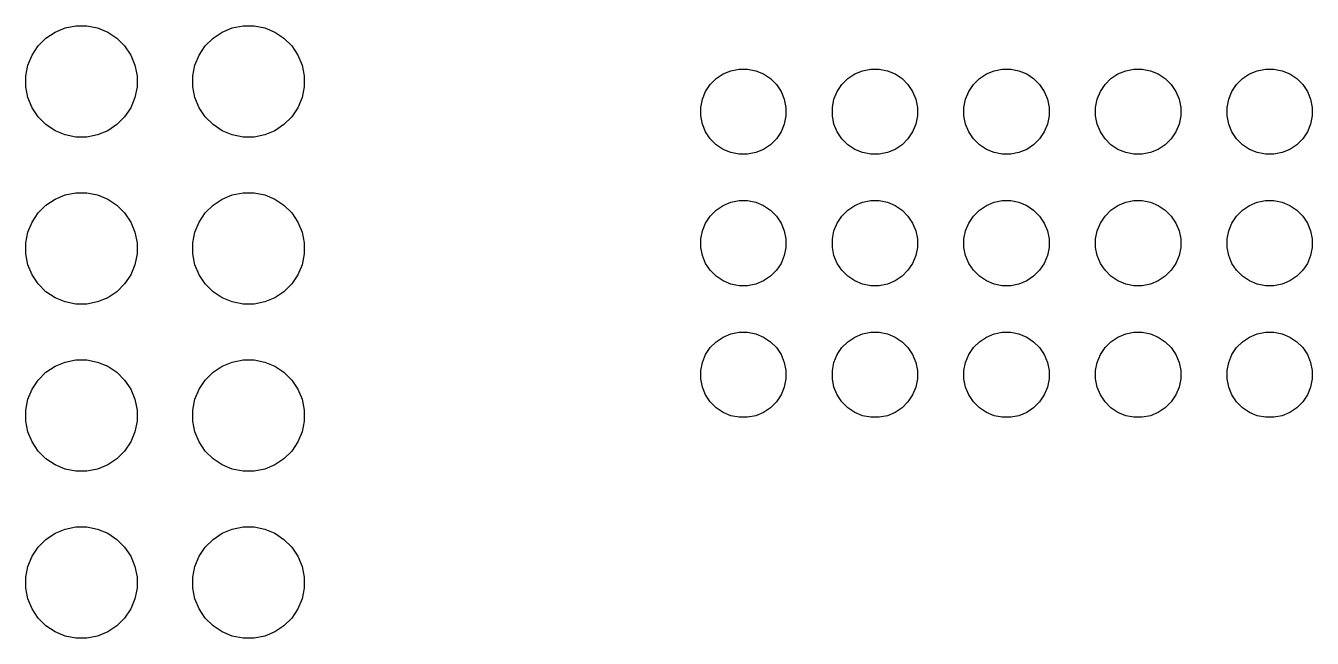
# Model space of a CAD drawing. Extents: x -0.94 to -0.14, y 0.03 to 3.35.
# Drawn here: x -0.914 to -0.144, y 1.357 to 1.724 of the extents above; entities that cross this region are included whole.
import ezdxf

# ---------------------------------------------------------------- set-up
doc = ezdxf.new("R2010")
doc.units = 0
doc.header["$MEASUREMENT"] = 0
doc.layers.add('BLACK', color=7, linetype='CONTINUOUS')

msp = doc.modelspace()

# ---------------------------------------------------------------- linework, layer by layer
at = {"layer": 'BLACK', "linetype": 'CONTINUOUS'}
for p, q in [((-0.90154, 1.71662), (-0.89609, 1.72026)), ((-0.89609, 1.72026), (-0.89003, 1.72277)), ((-0.89003, 1.72277), (-0.8836, 1.72405)), ((-0.8836, 1.72405), (-0.87703, 1.72405)), ((-0.87703, 1.72405), (-0.8706, 1.72277)), ((-0.8706, 1.72277), (-0.86454, 1.72026)), ((-0.86454, 1.72026), (-0.85909, 1.71662)), ((-0.80154, 1.71662), (-0.79609, 1.72026)), ((-0.79609, 1.72026), (-0.79003, 1.72277)), ((-0.79003, 1.72277), (-0.7836, 1.72405)), ((-0.7836, 1.72405), (-0.77703, 1.72405)), ((-0.77703, 1.72405), (-0.7706, 1.72277)), ((-0.7706, 1.72277), (-0.76454, 1.72026)), ((-0.76454, 1.72026), (-0.75909, 1.71662)), ((-0.90983, 1.70652), (-0.90618, 1.71198)), ((-0.90618, 1.71198), (-0.90154, 1.71662)), ((-0.85909, 1.71662), (-0.85445, 1.71198)), ((-0.85445, 1.71198), (-0.8508, 1.70652)), ((-0.80983, 1.70652), (-0.80618, 1.71198)), ((-0.80618, 1.71198), (-0.80154, 1.71662)), ((-0.75909, 1.71662), (-0.75445, 1.71198)), ((-0.75445, 1.71198), (-0.7508, 1.70652)), ((-0.91234, 1.70046), (-0.90983, 1.70652)), ((-0.8508, 1.70652), (-0.84829, 1.70046)), ((-0.81234, 1.70046), (-0.80983, 1.70652)), ((-0.7508, 1.70652), (-0.74829, 1.70046)), ((-0.91362, 1.69403), (-0.91234, 1.70046)), ((-0.91362, 1.68747), (-0.91362, 1.69403)), ((-0.84829, 1.70046), (-0.84701, 1.69403)), ((-0.84701, 1.69403), (-0.84701, 1.68747)), ((-0.81362, 1.69403), (-0.81234, 1.70046)), ((-0.81362, 1.68747), (-0.81362, 1.69403)), ((-0.74829, 1.70046), (-0.74701, 1.69403)), ((-0.74701, 1.69403), (-0.74701, 1.68747)), ((-0.50049, 1.69242), (-0.49632, 1.69521)), ((-0.49632, 1.69521), (-0.49168, 1.69713)), ((-0.49168, 1.69713), (-0.48676, 1.69811)), ((-0.48676, 1.69811), (-0.48174, 1.69811)), ((-0.48174, 1.69811), (-0.47682, 1.69713)), ((-0.47682, 1.69713), (-0.47219, 1.69521)), ((-0.47219, 1.69521), (-0.46802, 1.69242)), ((-0.42175, 1.69242), (-0.41758, 1.69521)), ((-0.41758, 1.69521), (-0.41294, 1.69713)), ((-0.41294, 1.69713), (-0.40802, 1.69811)), ((-0.40802, 1.69811), (-0.403, 1.69811)), ((-0.403, 1.69811), (-0.39808, 1.69713)), ((-0.39808, 1.69713), (-0.39345, 1.69521)), ((-0.39345, 1.69521), (-0.38928, 1.69242)), ((-0.34301, 1.69242), (-0.33883, 1.69521)), ((-0.33883, 1.69521), (-0.3342, 1.69713)), ((-0.3342, 1.69713), (-0.32928, 1.69811)), ((-0.32928, 1.69811), (-0.32426, 1.69811)), ((-0.32426, 1.69811), (-0.31934, 1.69713)), ((-0.31934, 1.69713), (-0.31471, 1.69521)), ((-0.31471, 1.69521), (-0.31054, 1.69242)), ((-0.26427, 1.69242), (-0.26009, 1.69521)), ((-0.26009, 1.69521), (-0.25546, 1.69713)), ((-0.25546, 1.69713), (-0.25054, 1.69811)), ((-0.25054, 1.69811), (-0.24552, 1.69811)), ((-0.24552, 1.69811), (-0.2406, 1.69713)), ((-0.2406, 1.69713), (-0.23597, 1.69521)), ((-0.23597, 1.69521), (-0.2318, 1.69242)), ((-0.18553, 1.69242), (-0.18135, 1.69521)), ((-0.18135, 1.69521), (-0.17672, 1.69713)), ((-0.17672, 1.69713), (-0.1718, 1.69811)), ((-0.1718, 1.69811), (-0.16678, 1.69811)), ((-0.16678, 1.69811), (-0.16186, 1.69713)), ((-0.16186, 1.69713), (-0.15723, 1.69521)), ((-0.15723, 1.69521), (-0.15306, 1.69242)), ((-0.91234, 1.68103), (-0.91362, 1.68747)), ((-0.84701, 1.68747), (-0.84829, 1.68103)), ((-0.81234, 1.68103), (-0.81362, 1.68747)), ((-0.74701, 1.68747), (-0.74829, 1.68103)), ((-0.50682, 1.6847), (-0.50403, 1.68887)), ((-0.50403, 1.68887), (-0.50049, 1.69242)), ((-0.46802, 1.69242), (-0.46447, 1.68887)), ((-0.46447, 1.68887), (-0.46168, 1.6847)), ((-0.42808, 1.6847), (-0.42529, 1.68887)), ((-0.42529, 1.68887), (-0.42175, 1.69242)), ((-0.38928, 1.69242), (-0.38573, 1.68887)), ((-0.38573, 1.68887), (-0.38294, 1.6847)), ((-0.34934, 1.6847), (-0.34655, 1.68887)), ((-0.34655, 1.68887), (-0.34301, 1.69242)), ((-0.31054, 1.69242), (-0.30699, 1.68887)), ((-0.30699, 1.68887), (-0.3042, 1.6847)), ((-0.2706, 1.6847), (-0.26781, 1.68887)), ((-0.26781, 1.68887), (-0.26427, 1.69242)), ((-0.2318, 1.69242), (-0.22825, 1.68887)), ((-0.22825, 1.68887), (-0.22546, 1.6847)), ((-0.19186, 1.6847), (-0.18907, 1.68887)), ((-0.18907, 1.68887), (-0.18553, 1.69242)), ((-0.15306, 1.69242), (-0.14951, 1.68887)), ((-0.14951, 1.68887), (-0.14672, 1.6847)), ((-0.90983, 1.67497), (-0.91234, 1.68103)), ((-0.84829, 1.68103), (-0.8508, 1.67497)), ((-0.80983, 1.67497), (-0.81234, 1.68103)), ((-0.74829, 1.68103), (-0.7508, 1.67497)), ((-0.50972, 1.67515), (-0.50874, 1.68007)), ((-0.50874, 1.68007), (-0.50682, 1.6847)), ((-0.46168, 1.6847), (-0.45976, 1.68007)), ((-0.45976, 1.68007), (-0.45878, 1.67515)), ((-0.43098, 1.67515), (-0.43, 1.68007)), ((-0.43, 1.68007), (-0.42808, 1.6847)), ((-0.38294, 1.6847), (-0.38102, 1.68007)), ((-0.38102, 1.68007), (-0.38004, 1.67515)), ((-0.35224, 1.67515), (-0.35126, 1.68007)), ((-0.35126, 1.68007), (-0.34934, 1.6847)), ((-0.3042, 1.6847), (-0.30228, 1.68007)), ((-0.30228, 1.68007), (-0.3013, 1.67515)), ((-0.2735, 1.67515), (-0.27252, 1.68007)), ((-0.27252, 1.68007), (-0.2706, 1.6847)), ((-0.22546, 1.6847), (-0.22354, 1.68007)), ((-0.22354, 1.68007), (-0.22256, 1.67515)), ((-0.19476, 1.67515), (-0.19378, 1.68007)), ((-0.19378, 1.68007), (-0.19186, 1.6847)), ((-0.14672, 1.6847), (-0.1448, 1.68007)), ((-0.1448, 1.68007), (-0.14382, 1.67515)), ((-0.90618, 1.66952), (-0.90983, 1.67497)), ((-0.8508, 1.67497), (-0.85445, 1.66952)), ((-0.80618, 1.66952), (-0.80983, 1.67497)), ((-0.7508, 1.67497), (-0.75445, 1.66952)), ((-0.50972, 1.67013), (-0.50972, 1.67515)), ((-0.45878, 1.67515), (-0.45878, 1.67013)), ((-0.43098, 1.67013), (-0.43098, 1.67515)), ((-0.38004, 1.67515), (-0.38004, 1.67013)), ((-0.35224, 1.67013), (-0.35224, 1.67515)), ((-0.3013, 1.67515), (-0.3013, 1.67013)), ((-0.2735, 1.67013), (-0.2735, 1.67515)), ((-0.22256, 1.67515), (-0.22256, 1.67013)), ((-0.19476, 1.67013), (-0.19476, 1.67515)), ((-0.14382, 1.67515), (-0.14382, 1.67013)), ((-0.90154, 1.66488), (-0.90618, 1.66952)), ((-0.89609, 1.66123), (-0.90154, 1.66488)), ((-0.85909, 1.66488), (-0.86454, 1.66123)), ((-0.85445, 1.66952), (-0.85909, 1.66488)), ((-0.80154, 1.66488), (-0.80618, 1.66952)), ((-0.79609, 1.66123), (-0.80154, 1.66488)), ((-0.75909, 1.66488), (-0.76454, 1.66123)), ((-0.75445, 1.66952), (-0.75909, 1.66488)), ((-0.50874, 1.66521), (-0.50972, 1.67013)), ((-0.50682, 1.66057), (-0.50874, 1.66521)), ((-0.45976, 1.66521), (-0.46168, 1.66057)), ((-0.45878, 1.67013), (-0.45976, 1.66521)), ((-0.43, 1.66521), (-0.43098, 1.67013)), ((-0.42808, 1.66057), (-0.43, 1.66521)), ((-0.38102, 1.66521), (-0.38294, 1.66057)), ((-0.38004, 1.67013), (-0.38102, 1.66521)), ((-0.35126, 1.66521), (-0.35224, 1.67013)), ((-0.34934, 1.66057), (-0.35126, 1.66521)), ((-0.30228, 1.66521), (-0.3042, 1.66057)), ((-0.3013, 1.67013), (-0.30228, 1.66521)), ((-0.27252, 1.66521), (-0.2735, 1.67013)), ((-0.2706, 1.66057), (-0.27252, 1.66521)), ((-0.22354, 1.66521), (-0.22546, 1.66057)), ((-0.22256, 1.67013), (-0.22354, 1.66521)), ((-0.19378, 1.66521), (-0.19476, 1.67013)), ((-0.19186, 1.66057), (-0.19378, 1.66521)), ((-0.1448, 1.66521), (-0.14672, 1.66057)), ((-0.14382, 1.67013), (-0.1448, 1.66521)), ((-0.89003, 1.65872), (-0.89609, 1.66123)), ((-0.8836, 1.65744), (-0.89003, 1.65872)), ((-0.87703, 1.65744), (-0.8836, 1.65744)), ((-0.8706, 1.65872), (-0.87703, 1.65744)), ((-0.86454, 1.66123), (-0.8706, 1.65872)), ((-0.79003, 1.65872), (-0.79609, 1.66123)), ((-0.7836, 1.65744), (-0.79003, 1.65872)), ((-0.77703, 1.65744), (-0.7836, 1.65744)), ((-0.7706, 1.65872), (-0.77703, 1.65744)), ((-0.76454, 1.66123), (-0.7706, 1.65872)), ((-0.50403, 1.6564), (-0.50682, 1.66057)), ((-0.50049, 1.65286), (-0.50403, 1.6564)), ((-0.46447, 1.6564), (-0.46802, 1.65286)), ((-0.46168, 1.66057), (-0.46447, 1.6564)), ((-0.42529, 1.6564), (-0.42808, 1.66057)), ((-0.42175, 1.65286), (-0.42529, 1.6564)), ((-0.38573, 1.6564), (-0.38928, 1.65286)), ((-0.38294, 1.66057), (-0.38573, 1.6564)), ((-0.34655, 1.6564), (-0.34934, 1.66057)), ((-0.34301, 1.65286), (-0.34655, 1.6564)), ((-0.30699, 1.6564), (-0.31054, 1.65286)), ((-0.3042, 1.66057), (-0.30699, 1.6564)), ((-0.26781, 1.6564), (-0.2706, 1.66057)), ((-0.26427, 1.65286), (-0.26781, 1.6564)), ((-0.22825, 1.6564), (-0.2318, 1.65286)), ((-0.22546, 1.66057), (-0.22825, 1.6564)), ((-0.18907, 1.6564), (-0.19186, 1.66057)), ((-0.18553, 1.65286), (-0.18907, 1.6564)), ((-0.14951, 1.6564), (-0.15306, 1.65286)), ((-0.14672, 1.66057), (-0.14951, 1.6564)), ((-0.49632, 1.65007), (-0.50049, 1.65286)), ((-0.49168, 1.64815), (-0.49632, 1.65007)), ((-0.48676, 1.64717), (-0.49168, 1.64815)), ((-0.47682, 1.64815), (-0.48174, 1.64717)), ((-0.47219, 1.65007), (-0.47682, 1.64815)), ((-0.46802, 1.65286), (-0.47219, 1.65007)), ((-0.41758, 1.65007), (-0.42175, 1.65286)), ((-0.41294, 1.64815), (-0.41758, 1.65007)), ((-0.40802, 1.64717), (-0.41294, 1.64815)), ((-0.39808, 1.64815), (-0.403, 1.64717)), ((-0.39345, 1.65007), (-0.39808, 1.64815)), ((-0.38928, 1.65286), (-0.39345, 1.65007)), ((-0.33883, 1.65007), (-0.34301, 1.65286)), ((-0.3342, 1.64815), (-0.33883, 1.65007)), ((-0.32928, 1.64717), (-0.3342, 1.64815)), ((-0.31934, 1.64815), (-0.32426, 1.64717)), ((-0.31471, 1.65007), (-0.31934, 1.64815)), ((-0.31054, 1.65286), (-0.31471, 1.65007)), ((-0.26009, 1.65007), (-0.26427, 1.65286)), ((-0.25546, 1.64815), (-0.26009, 1.65007)), ((-0.25054, 1.64717), (-0.25546, 1.64815)), ((-0.2406, 1.64815), (-0.24552, 1.64717)), ((-0.23597, 1.65007), (-0.2406, 1.64815)), ((-0.2318, 1.65286), (-0.23597, 1.65007)), ((-0.18135, 1.65007), (-0.18553, 1.65286)), ((-0.17672, 1.64815), (-0.18135, 1.65007)), ((-0.1718, 1.64717), (-0.17672, 1.64815)), ((-0.16186, 1.64815), (-0.16678, 1.64717)), ((-0.15723, 1.65007), (-0.16186, 1.64815)), ((-0.15306, 1.65286), (-0.15723, 1.65007)), ((-0.48174, 1.64717), (-0.48676, 1.64717)), ((-0.403, 1.64717), (-0.40802, 1.64717)), ((-0.32426, 1.64717), (-0.32928, 1.64717)), ((-0.24552, 1.64717), (-0.25054, 1.64717)), ((-0.16678, 1.64717), (-0.1718, 1.64717)), ((-0.90618, 1.61198), (-0.90154, 1.61662)), ((-0.90154, 1.61662), (-0.89609, 1.62026)), ((-0.89609, 1.62026), (-0.89003, 1.62277)), ((-0.89003, 1.62277), (-0.8836, 1.62405)), ((-0.8836, 1.62405), (-0.87703, 1.62405)), ((-0.87703, 1.62405), (-0.8706, 1.62277)), ((-0.8706, 1.62277), (-0.86454, 1.62026)), ((-0.86454, 1.62026), (-0.85909, 1.61662)), ((-0.85909, 1.61662), (-0.85445, 1.61198)), ((-0.80618, 1.61198), (-0.80154, 1.61662)), ((-0.80154, 1.61662), (-0.79609, 1.62026)), ((-0.79609, 1.62026), (-0.79003, 1.62277)), ((-0.79003, 1.62277), (-0.7836, 1.62405)), ((-0.7836, 1.62405), (-0.77703, 1.62405)), ((-0.77703, 1.62405), (-0.7706, 1.62277)), ((-0.7706, 1.62277), (-0.76454, 1.62026)), ((-0.76454, 1.62026), (-0.75909, 1.61662)), ((-0.75909, 1.61662), (-0.75445, 1.61198)), ((-0.49632, 1.61647), (-0.49168, 1.61839)), ((-0.49168, 1.61839), (-0.48676, 1.61936)), ((-0.48676, 1.61936), (-0.48174, 1.61936)), ((-0.48174, 1.61936), (-0.47682, 1.61839)), ((-0.47682, 1.61839), (-0.47219, 1.61647)), ((-0.41758, 1.61647), (-0.41294, 1.61839)), ((-0.41294, 1.61839), (-0.40802, 1.61936)), ((-0.40802, 1.61936), (-0.403, 1.61936)), ((-0.403, 1.61936), (-0.39808, 1.61839)), ((-0.39808, 1.61839), (-0.39345, 1.61647)), ((-0.33883, 1.61647), (-0.3342, 1.61839)), ((-0.3342, 1.61839), (-0.32928, 1.61936)), ((-0.32928, 1.61936), (-0.32426, 1.61936)), ((-0.32426, 1.61936), (-0.31934, 1.61839)), ((-0.31934, 1.61839), (-0.31471, 1.61647)), ((-0.26009, 1.61647), (-0.25546, 1.61839)), ((-0.25546, 1.61839), (-0.25054, 1.61936)), ((-0.25054, 1.61936), (-0.24552, 1.61936)), ((-0.24552, 1.61936), (-0.2406, 1.61839)), ((-0.2406, 1.61839), (-0.23597, 1.61647)), ((-0.18135, 1.61647), (-0.17672, 1.61839)), ((-0.17672, 1.61839), (-0.1718, 1.61936)), ((-0.1718, 1.61936), (-0.16678, 1.61936)), ((-0.16678, 1.61936), (-0.16186, 1.61839)), ((-0.16186, 1.61839), (-0.15723, 1.61647)), ((-0.90983, 1.60652), (-0.90618, 1.61198)), ((-0.85445, 1.61198), (-0.8508, 1.60652)), ((-0.80983, 1.60652), (-0.80618, 1.61198)), ((-0.75445, 1.61198), (-0.7508, 1.60652)), ((-0.50682, 1.60596), (-0.50403, 1.61013)), ((-0.50403, 1.61013), (-0.50049, 1.61368)), ((-0.50049, 1.61368), (-0.49632, 1.61647)), ((-0.47219, 1.61647), (-0.46802, 1.61368)), ((-0.46802, 1.61368), (-0.46447, 1.61013)), ((-0.46447, 1.61013), (-0.46168, 1.60596)), ((-0.42808, 1.60596), (-0.42529, 1.61013)), ((-0.42529, 1.61013), (-0.42175, 1.61368)), ((-0.42175, 1.61368), (-0.41758, 1.61647)), ((-0.39345, 1.61647), (-0.38928, 1.61368)), ((-0.38928, 1.61368), (-0.38573, 1.61013)), ((-0.38573, 1.61013), (-0.38294, 1.60596)), ((-0.34934, 1.60596), (-0.34655, 1.61013)), ((-0.34655, 1.61013), (-0.34301, 1.61368)), ((-0.34301, 1.61368), (-0.33883, 1.61647)), ((-0.31471, 1.61647), (-0.31054, 1.61368)), ((-0.31054, 1.61368), (-0.30699, 1.61013)), ((-0.30699, 1.61013), (-0.3042, 1.60596)), ((-0.2706, 1.60596), (-0.26781, 1.61013)), ((-0.26781, 1.61013), (-0.26427, 1.61368)), ((-0.26427, 1.61368), (-0.26009, 1.61647)), ((-0.23597, 1.61647), (-0.2318, 1.61368)), ((-0.2318, 1.61368), (-0.22825, 1.61013)), ((-0.22825, 1.61013), (-0.22546, 1.60596)), ((-0.19186, 1.60596), (-0.18907, 1.61013)), ((-0.18907, 1.61013), (-0.18553, 1.61368)), ((-0.18553, 1.61368), (-0.18135, 1.61647)), ((-0.15723, 1.61647), (-0.15306, 1.61368)), ((-0.15306, 1.61368), (-0.14951, 1.61013)), ((-0.14951, 1.61013), (-0.14672, 1.60596)), ((-0.91234, 1.60046), (-0.90983, 1.60652)), ((-0.8508, 1.60652), (-0.84829, 1.60046)), ((-0.81234, 1.60046), (-0.80983, 1.60652)), ((-0.7508, 1.60652), (-0.74829, 1.60046)), ((-0.50972, 1.59641), (-0.50874, 1.60133)), ((-0.50874, 1.60133), (-0.50682, 1.60596)), ((-0.46168, 1.60596), (-0.45976, 1.60133)), ((-0.45976, 1.60133), (-0.45878, 1.59641)), ((-0.43098, 1.59641), (-0.43, 1.60133)), ((-0.43, 1.60133), (-0.42808, 1.60596)), ((-0.38294, 1.60596), (-0.38102, 1.60133)), ((-0.38102, 1.60133), (-0.38004, 1.59641)), ((-0.35224, 1.59641), (-0.35126, 1.60133)), ((-0.35126, 1.60133), (-0.34934, 1.60596)), ((-0.3042, 1.60596), (-0.30228, 1.60133)), ((-0.30228, 1.60133), (-0.3013, 1.59641)), ((-0.2735, 1.59641), (-0.27252, 1.60133)), ((-0.27252, 1.60133), (-0.2706, 1.60596)), ((-0.22546, 1.60596), (-0.22354, 1.60133)), ((-0.22354, 1.60133), (-0.22256, 1.59641)), ((-0.19476, 1.59641), (-0.19378, 1.60133)), ((-0.19378, 1.60133), (-0.19186, 1.60596)), ((-0.14672, 1.60596), (-0.1448, 1.60133)), ((-0.1448, 1.60133), (-0.14382, 1.59641)), ((-0.91362, 1.59403), (-0.91234, 1.60046)), ((-0.91362, 1.58747), (-0.91362, 1.59403)), ((-0.84829, 1.60046), (-0.84701, 1.59403)), ((-0.84701, 1.59403), (-0.84701, 1.58747)), ((-0.81362, 1.59403), (-0.81234, 1.60046)), ((-0.81362, 1.58747), (-0.81362, 1.59403)), ((-0.74829, 1.60046), (-0.74701, 1.59403)), ((-0.74701, 1.59403), (-0.74701, 1.58747)), ((-0.50972, 1.59139), (-0.50972, 1.59641)), ((-0.45878, 1.59641), (-0.45878, 1.59139)), ((-0.43098, 1.59139), (-0.43098, 1.59641)), ((-0.38004, 1.59641), (-0.38004, 1.59139)), ((-0.35224, 1.59139), (-0.35224, 1.59641)), ((-0.3013, 1.59641), (-0.3013, 1.59139)), ((-0.2735, 1.59139), (-0.2735, 1.59641)), ((-0.22256, 1.59641), (-0.22256, 1.59139)), ((-0.19476, 1.59139), (-0.19476, 1.59641)), ((-0.14382, 1.59641), (-0.14382, 1.59139)), ((-0.91234, 1.58103), (-0.91362, 1.58747)), ((-0.84701, 1.58747), (-0.84829, 1.58103)), ((-0.81234, 1.58103), (-0.81362, 1.58747)), ((-0.74701, 1.58747), (-0.74829, 1.58103)), ((-0.50874, 1.58647), (-0.50972, 1.59139)), ((-0.50682, 1.58183), (-0.50874, 1.58647)), ((-0.45976, 1.58647), (-0.46168, 1.58183)), ((-0.45878, 1.59139), (-0.45976, 1.58647)), ((-0.43, 1.58647), (-0.43098, 1.59139)), ((-0.42808, 1.58183), (-0.43, 1.58647)), ((-0.38102, 1.58647), (-0.38294, 1.58183)), ((-0.38004, 1.59139), (-0.38102, 1.58647)), ((-0.35126, 1.58647), (-0.35224, 1.59139)), ((-0.34934, 1.58183), (-0.35126, 1.58647)), ((-0.30228, 1.58647), (-0.3042, 1.58183)), ((-0.3013, 1.59139), (-0.30228, 1.58647)), ((-0.27252, 1.58647), (-0.2735, 1.59139)), ((-0.2706, 1.58183), (-0.27252, 1.58647)), ((-0.22354, 1.58647), (-0.22546, 1.58183)), ((-0.22256, 1.59139), (-0.22354, 1.58647)), ((-0.19378, 1.58647), (-0.19476, 1.59139)), ((-0.19186, 1.58183), (-0.19378, 1.58647)), ((-0.1448, 1.58647), (-0.14672, 1.58183)), ((-0.14382, 1.59139), (-0.1448, 1.58647)), ((-0.90983, 1.57497), (-0.91234, 1.58103)), ((-0.84829, 1.58103), (-0.8508, 1.57497)), ((-0.80983, 1.57497), (-0.81234, 1.58103)), ((-0.74829, 1.58103), (-0.7508, 1.57497)), ((-0.50403, 1.57766), (-0.50682, 1.58183)), ((-0.46168, 1.58183), (-0.46447, 1.57766)), ((-0.42529, 1.57766), (-0.42808, 1.58183)), ((-0.38294, 1.58183), (-0.38573, 1.57766)), ((-0.34655, 1.57766), (-0.34934, 1.58183)), ((-0.3042, 1.58183), (-0.30699, 1.57766)), ((-0.26781, 1.57766), (-0.2706, 1.58183)), ((-0.22546, 1.58183), (-0.22825, 1.57766)), ((-0.18907, 1.57766), (-0.19186, 1.58183)), ((-0.14672, 1.58183), (-0.14951, 1.57766)), ((-0.90618, 1.56952), (-0.90983, 1.57497)), ((-0.8508, 1.57497), (-0.85445, 1.56952)), ((-0.80618, 1.56952), (-0.80983, 1.57497)), ((-0.7508, 1.57497), (-0.75445, 1.56952)), ((-0.50049, 1.57412), (-0.50403, 1.57766)), ((-0.49632, 1.57133), (-0.50049, 1.57412)), ((-0.49168, 1.56941), (-0.49632, 1.57133)), ((-0.47219, 1.57133), (-0.47682, 1.56941)), ((-0.46802, 1.57412), (-0.47219, 1.57133)), ((-0.46447, 1.57766), (-0.46802, 1.57412)), ((-0.42175, 1.57412), (-0.42529, 1.57766)), ((-0.41758, 1.57133), (-0.42175, 1.57412)), ((-0.41294, 1.56941), (-0.41758, 1.57133)), ((-0.39345, 1.57133), (-0.39808, 1.56941)), ((-0.38928, 1.57412), (-0.39345, 1.57133)), ((-0.38573, 1.57766), (-0.38928, 1.57412)), ((-0.34301, 1.57412), (-0.34655, 1.57766)), ((-0.33883, 1.57133), (-0.34301, 1.57412)), ((-0.3342, 1.56941), (-0.33883, 1.57133)), ((-0.31471, 1.57133), (-0.31934, 1.56941)), ((-0.31054, 1.57412), (-0.31471, 1.57133)), ((-0.30699, 1.57766), (-0.31054, 1.57412)), ((-0.26427, 1.57412), (-0.26781, 1.57766)), ((-0.26009, 1.57133), (-0.26427, 1.57412)), ((-0.25546, 1.56941), (-0.26009, 1.57133)), ((-0.23597, 1.57133), (-0.2406, 1.56941)), ((-0.2318, 1.57412), (-0.23597, 1.57133)), ((-0.22825, 1.57766), (-0.2318, 1.57412)), ((-0.18553, 1.57412), (-0.18907, 1.57766)), ((-0.18135, 1.57133), (-0.18553, 1.57412)), ((-0.17672, 1.56941), (-0.18135, 1.57133)), ((-0.15723, 1.57133), (-0.16186, 1.56941)), ((-0.15306, 1.57412), (-0.15723, 1.57133)), ((-0.14951, 1.57766), (-0.15306, 1.57412)), ((-0.90154, 1.56488), (-0.90618, 1.56952)), ((-0.89609, 1.56123), (-0.90154, 1.56488)), ((-0.85909, 1.56488), (-0.86454, 1.56123)), ((-0.85445, 1.56952), (-0.85909, 1.56488)), ((-0.80154, 1.56488), (-0.80618, 1.56952)), ((-0.79609, 1.56123), (-0.80154, 1.56488)), ((-0.75909, 1.56488), (-0.76454, 1.56123)), ((-0.75445, 1.56952), (-0.75909, 1.56488)), ((-0.48676, 1.56843), (-0.49168, 1.56941)), ((-0.48174, 1.56843), (-0.48676, 1.56843)), ((-0.47682, 1.56941), (-0.48174, 1.56843)), ((-0.40802, 1.56843), (-0.41294, 1.56941)), ((-0.403, 1.56843), (-0.40802, 1.56843)), ((-0.39808, 1.56941), (-0.403, 1.56843)), ((-0.32928, 1.56843), (-0.3342, 1.56941)), ((-0.32426, 1.56843), (-0.32928, 1.56843)), ((-0.31934, 1.56941), (-0.32426, 1.56843)), ((-0.25054, 1.56843), (-0.25546, 1.56941)), ((-0.24552, 1.56843), (-0.25054, 1.56843)), ((-0.2406, 1.56941), (-0.24552, 1.56843)), ((-0.1718, 1.56843), (-0.17672, 1.56941)), ((-0.16678, 1.56843), (-0.1718, 1.56843)), ((-0.16186, 1.56941), (-0.16678, 1.56843)), ((-0.89003, 1.55872), (-0.89609, 1.56123)), ((-0.8836, 1.55744), (-0.89003, 1.55872)), ((-0.87703, 1.55744), (-0.8836, 1.55744)), ((-0.8706, 1.55872), (-0.87703, 1.55744)), ((-0.86454, 1.56123), (-0.8706, 1.55872)), ((-0.79003, 1.55872), (-0.79609, 1.56123)), ((-0.7836, 1.55744), (-0.79003, 1.55872)), ((-0.77703, 1.55744), (-0.7836, 1.55744)), ((-0.7706, 1.55872), (-0.77703, 1.55744)), ((-0.76454, 1.56123), (-0.7706, 1.55872)), ((-0.49632, 1.53773), (-0.49168, 1.53965)), ((-0.49168, 1.53965), (-0.48676, 1.54062)), ((-0.48676, 1.54062), (-0.48174, 1.54062)), ((-0.48174, 1.54062), (-0.47682, 1.53965)), ((-0.47682, 1.53965), (-0.47219, 1.53773)), ((-0.41758, 1.53773), (-0.41294, 1.53965)), ((-0.41294, 1.53965), (-0.40802, 1.54062)), ((-0.40802, 1.54062), (-0.403, 1.54062)), ((-0.403, 1.54062), (-0.39808, 1.53965)), ((-0.39808, 1.53965), (-0.39345, 1.53773)), ((-0.33883, 1.53773), (-0.3342, 1.53965)), ((-0.3342, 1.53965), (-0.32928, 1.54062)), ((-0.32928, 1.54062), (-0.32426, 1.54062)), ((-0.32426, 1.54062), (-0.31934, 1.53965)), ((-0.31934, 1.53965), (-0.31471, 1.53773)), ((-0.26009, 1.53773), (-0.25546, 1.53965)), ((-0.25546, 1.53965), (-0.25054, 1.54062)), ((-0.25054, 1.54062), (-0.24552, 1.54062)), ((-0.24552, 1.54062), (-0.2406, 1.53965)), ((-0.2406, 1.53965), (-0.23597, 1.53773)), ((-0.18135, 1.53773), (-0.17672, 1.53965)), ((-0.17672, 1.53965), (-0.1718, 1.54062)), ((-0.1718, 1.54062), (-0.16678, 1.54062)), ((-0.16678, 1.54062), (-0.16186, 1.53965)), ((-0.16186, 1.53965), (-0.15723, 1.53773)), ((-0.50403, 1.53139), (-0.50049, 1.53494)), ((-0.50049, 1.53494), (-0.49632, 1.53773)), ((-0.47219, 1.53773), (-0.46802, 1.53494)), ((-0.46802, 1.53494), (-0.46447, 1.53139)), ((-0.42529, 1.53139), (-0.42175, 1.53494)), ((-0.42175, 1.53494), (-0.41758, 1.53773)), ((-0.39345, 1.53773), (-0.38928, 1.53494)), ((-0.38928, 1.53494), (-0.38573, 1.53139)), ((-0.34655, 1.53139), (-0.34301, 1.53494)), ((-0.34301, 1.53494), (-0.33883, 1.53773)), ((-0.31471, 1.53773), (-0.31054, 1.53494)), ((-0.31054, 1.53494), (-0.30699, 1.53139)), ((-0.26781, 1.53139), (-0.26427, 1.53494)), ((-0.26427, 1.53494), (-0.26009, 1.53773)), ((-0.23597, 1.53773), (-0.2318, 1.53494)), ((-0.2318, 1.53494), (-0.22825, 1.53139)), ((-0.18907, 1.53139), (-0.18553, 1.53494)), ((-0.18553, 1.53494), (-0.18135, 1.53773)), ((-0.15723, 1.53773), (-0.15306, 1.53494)), ((-0.15306, 1.53494), (-0.14951, 1.53139)), ((-0.50874, 1.52259), (-0.50682, 1.52722)), ((-0.50682, 1.52722), (-0.50403, 1.53139)), ((-0.46447, 1.53139), (-0.46168, 1.52722)), ((-0.46168, 1.52722), (-0.45976, 1.52259)), ((-0.43, 1.52259), (-0.42808, 1.52722)), ((-0.42808, 1.52722), (-0.42529, 1.53139)), ((-0.38573, 1.53139), (-0.38294, 1.52722)), ((-0.38294, 1.52722), (-0.38102, 1.52259)), ((-0.35126, 1.52259), (-0.34934, 1.52722)), ((-0.34934, 1.52722), (-0.34655, 1.53139)), ((-0.30699, 1.53139), (-0.3042, 1.52722)), ((-0.3042, 1.52722), (-0.30228, 1.52259)), ((-0.27252, 1.52259), (-0.2706, 1.52722)), ((-0.2706, 1.52722), (-0.26781, 1.53139)), ((-0.22825, 1.53139), (-0.22546, 1.52722)), ((-0.22546, 1.52722), (-0.22354, 1.52259)), ((-0.19378, 1.52259), (-0.19186, 1.52722)), ((-0.19186, 1.52722), (-0.18907, 1.53139)), ((-0.14951, 1.53139), (-0.14672, 1.52722)), ((-0.14672, 1.52722), (-0.1448, 1.52259)), ((-0.90618, 1.51198), (-0.90154, 1.51662)), ((-0.90154, 1.51662), (-0.89609, 1.52026)), ((-0.89609, 1.52026), (-0.89003, 1.52277)), ((-0.89003, 1.52277), (-0.8836, 1.52405)), ((-0.8836, 1.52405), (-0.87703, 1.52405)), ((-0.87703, 1.52405), (-0.8706, 1.52277)), ((-0.8706, 1.52277), (-0.86454, 1.52026)), ((-0.86454, 1.52026), (-0.85909, 1.51662)), ((-0.85909, 1.51662), (-0.85445, 1.51198)), ((-0.80618, 1.51198), (-0.80154, 1.51662)), ((-0.80154, 1.51662), (-0.79609, 1.52026)), ((-0.79609, 1.52026), (-0.79003, 1.52277)), ((-0.79003, 1.52277), (-0.7836, 1.52405)), ((-0.7836, 1.52405), (-0.77703, 1.52405)), ((-0.77703, 1.52405), (-0.7706, 1.52277)), ((-0.7706, 1.52277), (-0.76454, 1.52026)), ((-0.76454, 1.52026), (-0.75909, 1.51662)), ((-0.75909, 1.51662), (-0.75445, 1.51198)), ((-0.50972, 1.51767), (-0.50874, 1.52259)), ((-0.50972, 1.51265), (-0.50972, 1.51767)), ((-0.45976, 1.52259), (-0.45878, 1.51767)), ((-0.45878, 1.51767), (-0.45878, 1.51265)), ((-0.43098, 1.51767), (-0.43, 1.52259)), ((-0.43098, 1.51265), (-0.43098, 1.51767)), ((-0.38102, 1.52259), (-0.38004, 1.51767)), ((-0.38004, 1.51767), (-0.38004, 1.51265)), ((-0.35224, 1.51767), (-0.35126, 1.52259)), ((-0.35224, 1.51265), (-0.35224, 1.51767)), ((-0.30228, 1.52259), (-0.3013, 1.51767)), ((-0.3013, 1.51767), (-0.3013, 1.51265)), ((-0.2735, 1.51767), (-0.27252, 1.52259)), ((-0.2735, 1.51265), (-0.2735, 1.51767)), ((-0.22354, 1.52259), (-0.22256, 1.51767)), ((-0.22256, 1.51767), (-0.22256, 1.51265)), ((-0.19476, 1.51767), (-0.19378, 1.52259)), ((-0.19476, 1.51265), (-0.19476, 1.51767)), ((-0.1448, 1.52259), (-0.14382, 1.51767)), ((-0.14382, 1.51767), (-0.14382, 1.51265)), ((-0.90983, 1.50652), (-0.90618, 1.51198)), ((-0.85445, 1.51198), (-0.8508, 1.50652)), ((-0.80983, 1.50652), (-0.80618, 1.51198)), ((-0.75445, 1.51198), (-0.7508, 1.50652)), ((-0.50874, 1.50773), (-0.50972, 1.51265)), ((-0.45878, 1.51265), (-0.45976, 1.50773)), ((-0.43, 1.50773), (-0.43098, 1.51265)), ((-0.38004, 1.51265), (-0.38102, 1.50773)), ((-0.35126, 1.50773), (-0.35224, 1.51265)), ((-0.3013, 1.51265), (-0.30228, 1.50773)), ((-0.27252, 1.50773), (-0.2735, 1.51265)), ((-0.22256, 1.51265), (-0.22354, 1.50773)), ((-0.19378, 1.50773), (-0.19476, 1.51265)), ((-0.14382, 1.51265), (-0.1448, 1.50773)), ((-0.91234, 1.50046), (-0.90983, 1.50652)), ((-0.8508, 1.50652), (-0.84829, 1.50046)), ((-0.81234, 1.50046), (-0.80983, 1.50652)), ((-0.7508, 1.50652), (-0.74829, 1.50046)), ((-0.50682, 1.50309), (-0.50874, 1.50773)), ((-0.50403, 1.49892), (-0.50682, 1.50309)), ((-0.46168, 1.50309), (-0.46447, 1.49892)), ((-0.45976, 1.50773), (-0.46168, 1.50309)), ((-0.42808, 1.50309), (-0.43, 1.50773)), ((-0.42529, 1.49892), (-0.42808, 1.50309)), ((-0.38294, 1.50309), (-0.38573, 1.49892)), ((-0.38102, 1.50773), (-0.38294, 1.50309)), ((-0.34934, 1.50309), (-0.35126, 1.50773)), ((-0.34655, 1.49892), (-0.34934, 1.50309)), ((-0.3042, 1.50309), (-0.30699, 1.49892)), ((-0.30228, 1.50773), (-0.3042, 1.50309)), ((-0.2706, 1.50309), (-0.27252, 1.50773)), ((-0.26781, 1.49892), (-0.2706, 1.50309)), ((-0.22546, 1.50309), (-0.22825, 1.49892)), ((-0.22354, 1.50773), (-0.22546, 1.50309)), ((-0.19186, 1.50309), (-0.19378, 1.50773)), ((-0.18907, 1.49892), (-0.19186, 1.50309)), ((-0.14672, 1.50309), (-0.14951, 1.49892)), ((-0.1448, 1.50773), (-0.14672, 1.50309)), ((-0.91362, 1.49403), (-0.91234, 1.50046)), ((-0.91362, 1.48747), (-0.91362, 1.49403)), ((-0.84829, 1.50046), (-0.84701, 1.49403)), ((-0.84701, 1.49403), (-0.84701, 1.48747)), ((-0.81362, 1.49403), (-0.81234, 1.50046)), ((-0.81362, 1.48747), (-0.81362, 1.49403)), ((-0.74829, 1.50046), (-0.74701, 1.49403)), ((-0.74701, 1.49403), (-0.74701, 1.48747)), ((-0.50049, 1.49538), (-0.50403, 1.49892)), ((-0.49632, 1.49259), (-0.50049, 1.49538)), ((-0.46802, 1.49538), (-0.47219, 1.49259)), ((-0.46447, 1.49892), (-0.46802, 1.49538)), ((-0.42175, 1.49538), (-0.42529, 1.49892)), ((-0.41758, 1.49259), (-0.42175, 1.49538)), ((-0.38928, 1.49538), (-0.39345, 1.49259)), ((-0.38573, 1.49892), (-0.38928, 1.49538)), ((-0.34301, 1.49538), (-0.34655, 1.49892)), ((-0.33883, 1.49259), (-0.34301, 1.49538)), ((-0.31054, 1.49538), (-0.31471, 1.49259)), ((-0.30699, 1.49892), (-0.31054, 1.49538)), ((-0.26427, 1.49538), (-0.26781, 1.49892)), ((-0.26009, 1.49259), (-0.26427, 1.49538)), ((-0.2318, 1.49538), (-0.23597, 1.49259)), ((-0.22825, 1.49892), (-0.2318, 1.49538)), ((-0.18553, 1.49538), (-0.18907, 1.49892)), ((-0.18135, 1.49259), (-0.18553, 1.49538)), ((-0.15306, 1.49538), (-0.15723, 1.49259)), ((-0.14951, 1.49892), (-0.15306, 1.49538)), ((-0.91234, 1.48103), (-0.91362, 1.48747)), ((-0.84701, 1.48747), (-0.84829, 1.48103)), ((-0.81234, 1.48103), (-0.81362, 1.48747)), ((-0.74701, 1.48747), (-0.74829, 1.48103)), ((-0.49168, 1.49067), (-0.49632, 1.49259)), ((-0.48676, 1.48969), (-0.49168, 1.49067)), ((-0.48174, 1.48969), (-0.48676, 1.48969)), ((-0.47682, 1.49067), (-0.48174, 1.48969)), ((-0.47219, 1.49259), (-0.47682, 1.49067)), ((-0.41294, 1.49067), (-0.41758, 1.49259)), ((-0.40802, 1.48969), (-0.41294, 1.49067)), ((-0.403, 1.48969), (-0.40802, 1.48969)), ((-0.39808, 1.49067), (-0.403, 1.48969)), ((-0.39345, 1.49259), (-0.39808, 1.49067)), ((-0.3342, 1.49067), (-0.33883, 1.49259)), ((-0.32928, 1.48969), (-0.3342, 1.49067)), ((-0.32426, 1.48969), (-0.32928, 1.48969)), ((-0.31934, 1.49067), (-0.32426, 1.48969)), ((-0.31471, 1.49259), (-0.31934, 1.49067)), ((-0.25546, 1.49067), (-0.26009, 1.49259)), ((-0.25054, 1.48969), (-0.25546, 1.49067)), ((-0.24552, 1.48969), (-0.25054, 1.48969)), ((-0.2406, 1.49067), (-0.24552, 1.48969)), ((-0.23597, 1.49259), (-0.2406, 1.49067)), ((-0.17672, 1.49067), (-0.18135, 1.49259)), ((-0.1718, 1.48969), (-0.17672, 1.49067)), ((-0.16678, 1.48969), (-0.1718, 1.48969)), ((-0.16186, 1.49067), (-0.16678, 1.48969)), ((-0.15723, 1.49259), (-0.16186, 1.49067)), ((-0.90983, 1.47497), (-0.91234, 1.48103)), ((-0.84829, 1.48103), (-0.8508, 1.47497)), ((-0.80983, 1.47497), (-0.81234, 1.48103)), ((-0.74829, 1.48103), (-0.7508, 1.47497)), ((-0.90618, 1.46952), (-0.90983, 1.47497)), ((-0.8508, 1.47497), (-0.85445, 1.46952)), ((-0.80618, 1.46952), (-0.80983, 1.47497)), ((-0.7508, 1.47497), (-0.75445, 1.46952)), ((-0.90154, 1.46488), (-0.90618, 1.46952)), ((-0.89609, 1.46123), (-0.90154, 1.46488)), ((-0.85909, 1.46488), (-0.86454, 1.46123)), ((-0.85445, 1.46952), (-0.85909, 1.46488)), ((-0.80154, 1.46488), (-0.80618, 1.46952)), ((-0.79609, 1.46123), (-0.80154, 1.46488)), ((-0.75909, 1.46488), (-0.76454, 1.46123)), ((-0.75445, 1.46952), (-0.75909, 1.46488)), ((-0.89003, 1.45872), (-0.89609, 1.46123)), ((-0.8836, 1.45744), (-0.89003, 1.45872)), ((-0.87703, 1.45744), (-0.8836, 1.45744)), ((-0.8706, 1.45872), (-0.87703, 1.45744)), ((-0.86454, 1.46123), (-0.8706, 1.45872)), ((-0.79003, 1.45872), (-0.79609, 1.46123)), ((-0.7836, 1.45744), (-0.79003, 1.45872)), ((-0.77703, 1.45744), (-0.7836, 1.45744)), ((-0.7706, 1.45872), (-0.77703, 1.45744)), ((-0.76454, 1.46123), (-0.7706, 1.45872)), ((-0.90618, 1.41198), (-0.90154, 1.41662)), ((-0.90154, 1.41662), (-0.89609, 1.42026)), ((-0.89609, 1.42026), (-0.89003, 1.42277)), ((-0.89003, 1.42277), (-0.8836, 1.42405)), ((-0.8836, 1.42405), (-0.87703, 1.42405)), ((-0.87703, 1.42405), (-0.8706, 1.42277)), ((-0.8706, 1.42277), (-0.86454, 1.42026)), ((-0.86454, 1.42026), (-0.85909, 1.41662)), ((-0.85909, 1.41662), (-0.85445, 1.41198)), ((-0.80618, 1.41198), (-0.80154, 1.41662)), ((-0.80154, 1.41662), (-0.79609, 1.42026)), ((-0.79609, 1.42026), (-0.79003, 1.42277)), ((-0.79003, 1.42277), (-0.7836, 1.42405)), ((-0.7836, 1.42405), (-0.77703, 1.42405)), ((-0.77703, 1.42405), (-0.7706, 1.42277)), ((-0.7706, 1.42277), (-0.76454, 1.42026)), ((-0.76454, 1.42026), (-0.75909, 1.41662)), ((-0.75909, 1.41662), (-0.75445, 1.41198)), ((-0.90983, 1.40652), (-0.90618, 1.41198)), ((-0.85445, 1.41198), (-0.8508, 1.40652)), ((-0.80983, 1.40652), (-0.80618, 1.41198)), ((-0.75445, 1.41198), (-0.7508, 1.40652)), ((-0.91234, 1.40046), (-0.90983, 1.40652)), ((-0.8508, 1.40652), (-0.84829, 1.40046)), ((-0.81234, 1.40046), (-0.80983, 1.40652)), ((-0.7508, 1.40652), (-0.74829, 1.40046)), ((-0.91362, 1.39403), (-0.91234, 1.40046)), ((-0.91362, 1.38747), (-0.91362, 1.39403)), ((-0.84829, 1.40046), (-0.84701, 1.39403)), ((-0.84701, 1.39403), (-0.84701, 1.38747)), ((-0.81362, 1.39403), (-0.81234, 1.40046)), ((-0.81362, 1.38747), (-0.81362, 1.39403)), ((-0.74829, 1.40046), (-0.74701, 1.39403)), ((-0.74701, 1.39403), (-0.74701, 1.38747)), ((-0.91234, 1.38103), (-0.91362, 1.38747)), ((-0.84701, 1.38747), (-0.84829, 1.38103)), ((-0.81234, 1.38103), (-0.81362, 1.38747)), ((-0.74701, 1.38747), (-0.74829, 1.38103)), ((-0.90983, 1.37497), (-0.91234, 1.38103)), ((-0.84829, 1.38103), (-0.8508, 1.37497)), ((-0.80983, 1.37497), (-0.81234, 1.38103)), ((-0.74829, 1.38103), (-0.7508, 1.37497)), ((-0.90618, 1.36952), (-0.90983, 1.37497)), ((-0.8508, 1.37497), (-0.85445, 1.36952)), ((-0.80618, 1.36952), (-0.80983, 1.37497)), ((-0.7508, 1.37497), (-0.75445, 1.36952)), ((-0.90154, 1.36488), (-0.90618, 1.36952)), ((-0.89609, 1.36123), (-0.90154, 1.36488)), ((-0.85909, 1.36488), (-0.86454, 1.36123)), ((-0.85445, 1.36952), (-0.85909, 1.36488)), ((-0.80154, 1.36488), (-0.80618, 1.36952)), ((-0.79609, 1.36123), (-0.80154, 1.36488)), ((-0.75909, 1.36488), (-0.76454, 1.36123)), ((-0.75445, 1.36952), (-0.75909, 1.36488)), ((-0.89003, 1.35872), (-0.89609, 1.36123)), ((-0.8836, 1.35744), (-0.89003, 1.35872)), ((-0.87703, 1.35744), (-0.8836, 1.35744)), ((-0.8706, 1.35872), (-0.87703, 1.35744)), ((-0.86454, 1.36123), (-0.8706, 1.35872)), ((-0.79003, 1.35872), (-0.79609, 1.36123)), ((-0.7836, 1.35744), (-0.79003, 1.35872)), ((-0.77703, 1.35744), (-0.7836, 1.35744)), ((-0.7706, 1.35872), (-0.77703, 1.35744)), ((-0.76454, 1.36123), (-0.7706, 1.35872))]:
    msp.add_line(p, q, dxfattribs=at)

doc.saveas('drawing.dxf')
